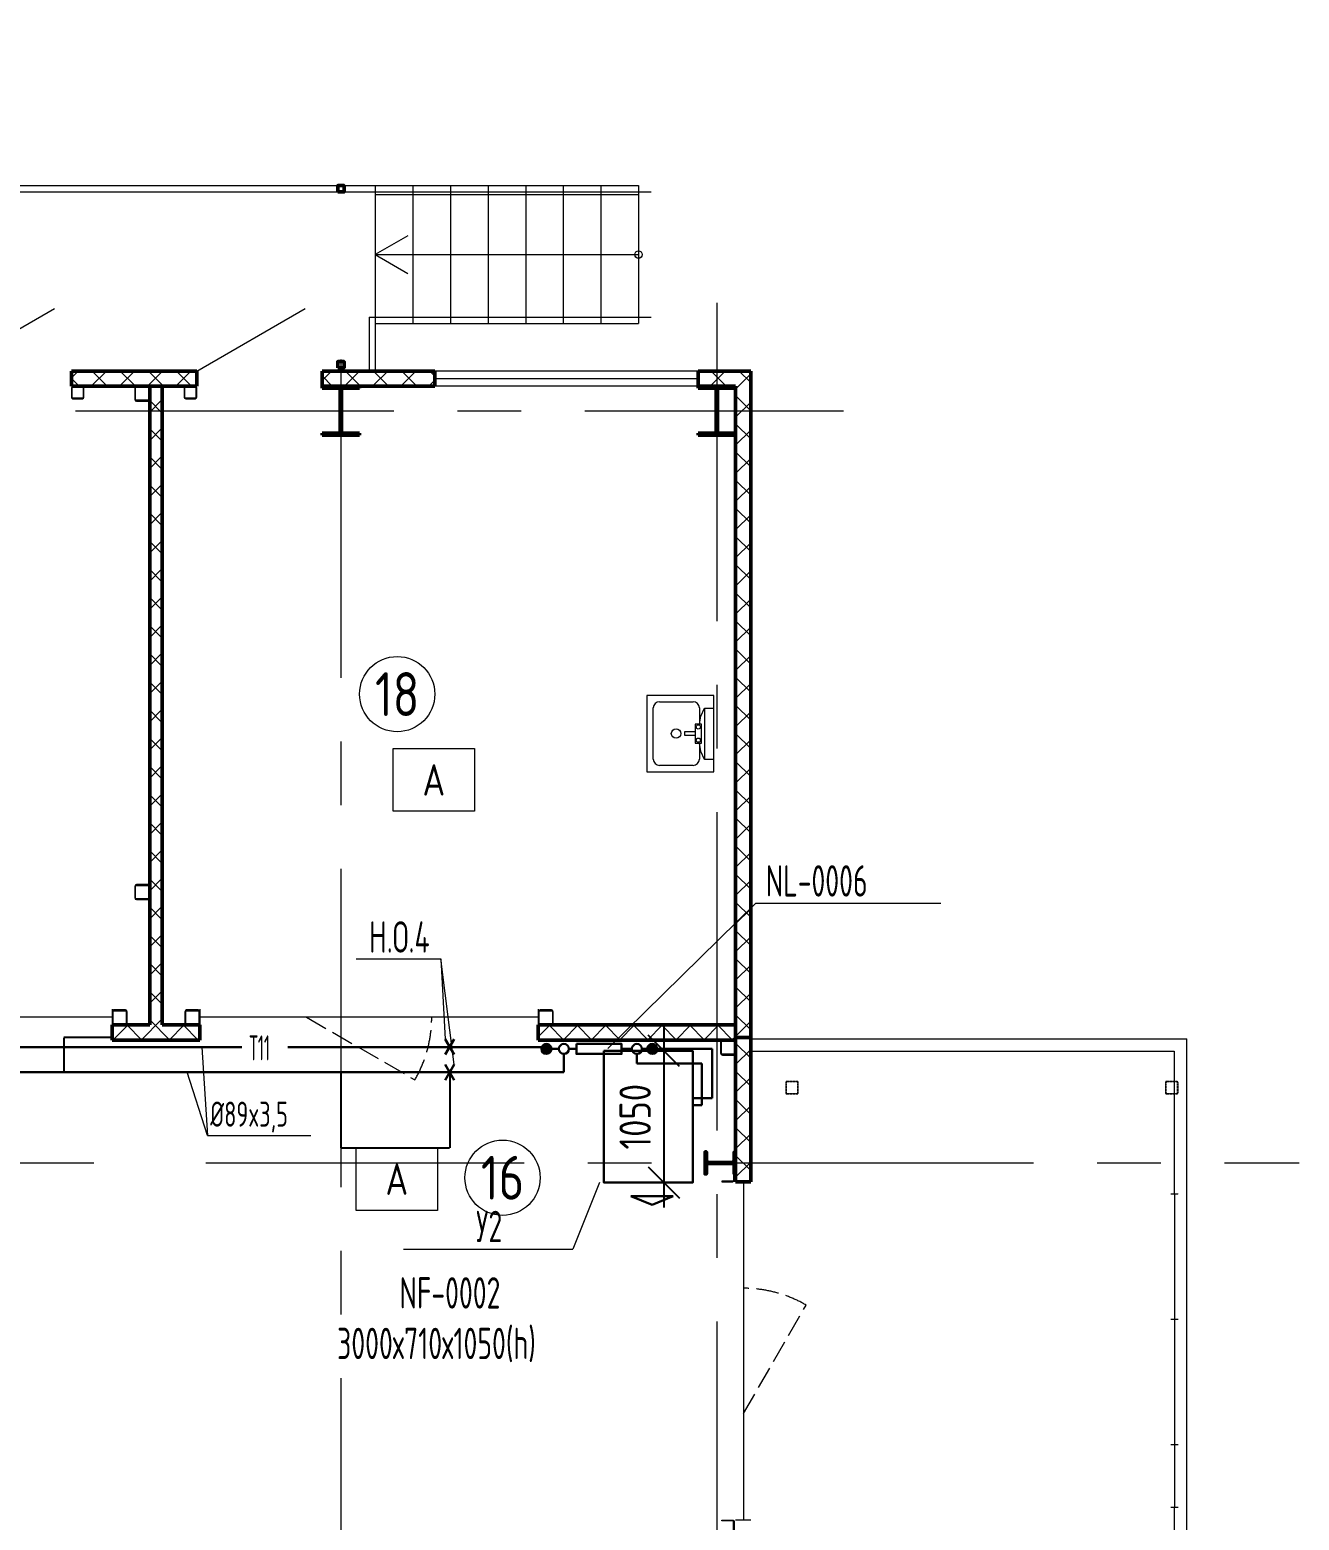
# Model space of a CAD drawing. Header units: millimetres. Extents: x -553547 to 230550, y -59438 to 214451.
# Drawn here: x 193883 to 204012, y -38687 to -26799 of the extents above; entities that cross this region are included whole.
import ezdxf
from ezdxf import colors
from ezdxf.entities.mleader import LeaderData, LeaderLine
from ezdxf.math import Vec2, Vec3

# ---------------------------------------------------------------- set-up
doc = ezdxf.new("R2010")
doc.units = ezdxf.units.MM
for name, pattern in [('GOST2.303 6', [12, 8, -1.5, 1, -1.5]), ('HIDDEN', [8, 6, -2]), ('осевая', [50.8, 31.75, -6.35, 6.35, -6.35])]:
    doc.linetypes.add(name, pattern=pattern)
for name, color, linetype, lineweight in [('0Оси', 252, 'GOST2.303 6', 13), ('_Оси', 252, 'Continuous', 9), ('АР_Двери', 250, 'Continuous', 9), ('АР_Окна', 160, 'Continuous', 20), ('АР_Площади', 250, 'Continuous', 20), ('АР_Размеры', 7, 'Continuous', 20), ('АР_Стены и перегородки', 154, 'Continuous', 50), ('АР_Тонкие', 7, 'Continuous', 0), ('АР_Штриховка', 7, 'Continuous', 20), ('ОВ текст', 7, 'Continuous', 15), ('радиаторы', 100, 'Continuous', 30), ('т1', 10, 'Continuous', 30), ('т2', 5, 'Continuous', 30)]:
    doc.layers.add(name, color=color, linetype=linetype, lineweight=lineweight)
doc.styles.add('GOST type A', font='GOST2304A.ttf')
doc.styles.get("Standard").update_dxf_attribs({"font": 'arial.ttf'})
doc.styles.add('ГОСТ', font='cs_gost2304.shx')
doc.styles.add('ГОСТ 2.304', font='CS_Gost2304.shx')
doc.linetypes.add('FENCELINE1', pattern='A,6.35,-2.54,[133,ltypeshp.shx,S=2.54,R=0,X=-2.54,Y=0],-2.54,25.4', length=36.83)
doc.dimstyles.new('ISO-25', dxfattribs={"dimtxt": 2.5, "dimasz": 2.5, "dimexe": 1.25, "dimexo": 0.625, "dimtad": 1, "dimtxsty": 'Standard', "dimcen": 2.5, "dimadec": 0, "dimazin": 0, "dimtfac": 1, "dimtmove": 0, "dimatfit": 3, "dimfxl": 1, "dimarcsym": 0})
doc.dimstyles.new('СПДС', dxfattribs={"dimscale": 100, "dimtxt": 2.5, "dimasz": 2.5, "dimexe": 2, "dimexo": 0.625, "dimgap": 1, "dimtad": 1, "dimdec": 0, "dimtxsty": 'ГОСТ 2.304', "dimblk": 'OBLIQUE', "dimblk1": 'OBLIQUE', "dimblk2": 'OBLIQUE', "dimcen": 2.5, "dimdle": 2, "dimadec": 0, "dimazin": 2, "dimtfac": 0.75, "dimtdec": 4, "dimtmove": 1, "dimatfit": 3, "dimfxl": 1, "dimtfill": 1, "dimtolj": 1, "dimarcsym": 1})
pattern_1 = [(45, (576097.71, -263289.88), (-112.2532, 112.2532), []), (135, (576097.71, -263289.88), (-112.2532, -112.2532), [])]

# ---------------------------------------------------------------- blocks, each defined once
blk = doc.blocks.new('*U312')
blk.add_lwpolyline([(3.5, 95), (3.5, -95, 0.4142136), (19.5, -111), (87.5, -111), (87.5, -122), (-87.5, -122), (-87.5, -111), (-19.5, -111, 0.4142136), (-3.5, -95), (-3.5, 95, 0.4142136), (-19.5, 111), (-87.5, 111), (-87.5, 122), (87.5, 122), (87.5, 111), (19.5, 111, 0.4142136)], format="xyb", close=True)
blk = doc.blocks.new('Несущая колонна')
at = {"color": 0, "linetype": 'ByBlock', "lineweight": -2, "extrusion": (0, 0, -1)}
for p, q in [((74798, 37252), (74798, 37267)), ((74798, 37267), (75098, 37267)), ((74798, 37252), (74929, 37252)), ((74942, 36905), (74942, 37239)), ((74954, 36905), (74954, 37239)), ((74967, 37252), (75098, 37252)), ((75098, 37252), (75098, 37267)), ((74798, 36877), (74798, 36892)), ((74798, 36892), (74929, 36892)), ((74798, 36877), (75098, 36877)), ((74967, 36892), (75098, 36892)), ((75098, 36877), (75098, 36892))]:
    blk.add_line(p, q, dxfattribs=at)
at = {"color": 18, "lineweight": 0, "true_color": 0x000000}
for points in [[(74948, 37267), (74948, 36877)], [(74954, 37072), (74942, 37072)]]:
    blk.add_lwpolyline(points, dxfattribs=at)
at = {"color": 0, "linetype": 'ByBlock', "lineweight": -2, "extrusion": (0, 0, -1)}
for centre, start, end in [((-74929, 37239), 90, 180), ((-74967, 37239), 360, 90), ((-74929, 36905), 180, 270), ((-74967, 36905), 270, 0)]:
    blk.add_arc(centre, 13, start, end, dxfattribs=at)
blk = doc.blocks.new('*U310')
blk.add_lwpolyline([(-27.4, 72.6), (-22.4, 72.6), (-22.4, -15.4, 0.4142136), (-15.4, -22.4), (72.6, -22.4), (72.6, -27.4), (-15.4, -27.4, -0.4142136), (-27.4, -15.4)], format="xyb", close=True)
blk = doc.blocks.new('*U309')
blk.add_lwpolyline([(-27.4, 72.6), (-22.4, 72.6), (-22.4, -15.4, 0.4142136), (-15.4, -22.4), (72.6, -22.4), (72.6, -27.4), (-15.4, -27.4, -0.4142136), (-27.4, -15.4)], format="xyb", close=True)
blk = doc.blocks.new('*U7')
h = blk.add_hatch(color=256)
h.dxf.hatch_style = 1
h.paths.add_polyline_path([(2402, 675), (2418, 617), (2427, 619), (2412, 677)])
h = blk.add_hatch(color=256)
h.dxf.hatch_style = 1
h.paths.add_polyline_path([(1919, 545), (1935, 487), (1944, 490), (1929, 548)])
h = blk.add_hatch(color=256)
h.dxf.hatch_style = 1
h.paths.add_polyline_path([(953, 287), (969, 229), (979, 231), (963, 289)])
h = blk.add_hatch(color=256)
h.dxf.hatch_style = 1
h.paths.add_polyline_path([(-13, 28), (3, -30), (13, -28), (-3, 30)])
blk.add_lwpolyline([(0, 0), (2415, 647)])
blk = doc.blocks.new('A$C62bef24c')
at = {"color": 252}
for points in [[(39560, 9550), (39640, 9550, 0.414214), (39650, 9560), (39650, 9640, 0.414214), (39640, 9650), (39560, 9650, 0.414214), (39550, 9640), (39550, 9560, 0.414214)], [(39560, 9554), (39640, 9554, 0.414214), (39646, 9560), (39646, 9640, 0.414214), (39640, 9646), (39560, 9646, 0.414214), (39554, 9640), (39554, 9560, 0.414214)], [(42590, 9550), (42670, 9550, 0.414214), (42680, 9560), (42680, 9640, 0.414214), (42670, 9650), (42590, 9650, 0.414214), (42580, 9640), (42580, 9560, 0.414214)], [(42590, 9554), (42670, 9554, 0.414214), (42676, 9560), (42676, 9640, 0.414214), (42670, 9646), (42590, 9646, 0.414214), (42584, 9640), (42584, 9560, 0.414214)]]:
    blk.add_lwpolyline(points, format="xyb", close=True, dxfattribs=at)
blk = doc.blocks.new('*D443')
at = {"layer": 'Defpoints', "color": 0, "lineweight": 30, "transparency": 16777216}
for p in [(194156, -34837), (194534, -34913), (194540, -34837)]:
    blk.add_point(p, dxfattribs=at)
at = {"layer": 'ОВ текст', "color": 0, "lineweight": -2, "transparency": 16777216}
for p, q in [((194539, -34837), (194155, -34837)), ((194533, -34913), (194155, -34913)), ((194156, -34911), (194156, -34840))]:
    blk.add_line(p, q, dxfattribs=at)
at = {"layer": 'ОВ текст', "color": 0, "lineweight": 30, "transparency": 16777216}
for points in [[(194156, -34840), (194156, -34840), (194156, -34837)], [(194156, -34911), (194156, -34911), (194156, -34913)]]:
    blk.add_solid(points, dxfattribs=at)
at = {"layer": 'ОВ текст', "color": 0, "lineweight": 15, "transparency": 16777216, "insert": (194155, -34875), "char_height": 2.5, "attachment_point": 5, "rotation": 90, "style": 'ГОСТ'}
blk.add_mtext('{\\H0.66667x;\\W0.8;80}', dxfattribs=at)
blk = doc.blocks.new('*D444')
at = {"layer": 'Defpoints', "color": 0, "lineweight": 30, "transparency": 16777216}
for p in [(194432, -34913), (194155, -35113), (194417, -35113)]:
    blk.add_point(p, dxfattribs=at)
at = {"layer": 'ОВ текст', "color": 0, "lineweight": -2, "transparency": 16777216}
for p, q in [((194431, -34913), (194153, -34913)), ((194155, -34916), (194155, -35111)), ((194416, -35113), (194153, -35113))]:
    blk.add_line(p, q, dxfattribs=at)
at = {"layer": 'ОВ текст', "color": 0, "lineweight": 30, "transparency": 16777216}
for points in [[(194154, -34916), (194155, -34916), (194155, -34913)], [(194154, -35111), (194155, -35111), (194155, -35113)]]:
    blk.add_solid(points, dxfattribs=at)
at = {"layer": 'ОВ текст', "color": 0, "lineweight": 15, "transparency": 16777216, "insert": (194153, -35013), "char_height": 2.5, "attachment_point": 5, "rotation": 90, "style": 'ГОСТ'}
blk.add_mtext('{\\H0.66667x;\\W0.8;200}', dxfattribs=at)
blk = doc.blocks.new('*D445')
at = {"layer": 'Defpoints', "color": 0, "lineweight": 30, "transparency": 16777216}
for p in [(196365, -35113), (197233, -35113), (197233, -35716)]:
    blk.add_point(p, dxfattribs=at)
at = {"layer": 'ОВ текст', "color": 0, "lineweight": -2, "transparency": 16777216}
for p, q in [((196365, -35114), (196365, -35717)), ((197233, -35114), (197233, -35717)), ((196367, -35716), (197231, -35716))]:
    blk.add_line(p, q, dxfattribs=at)
at = {"layer": 'ОВ текст', "color": 0, "lineweight": 30, "transparency": 16777216}
for points in [[(196367, -35715), (196367, -35716), (196365, -35716)], [(197231, -35715), (197231, -35716), (197233, -35716)]]:
    blk.add_solid(points, dxfattribs=at)
at = {"layer": 'ОВ текст', "color": 0, "lineweight": 15, "transparency": 16777216, "insert": (196799, -35714), "char_height": 2.5, "attachment_point": 5, "style": 'ГОСТ'}
blk.add_mtext('{\\H0.66667x;\\W0.8;870}', dxfattribs=at)
blk = doc.blocks.new('_Oblique')
at = {"color": 0, "linetype": 'ByBlock', "lineweight": -2}
blk.add_line((-0.5, -0.5), (0.5, 0.5), dxfattribs=at)
blk = doc.blocks.new('*D451')
at = {"layer": 'Defpoints', "color": 0, "lineweight": 30, "ltscale": 100, "transparency": 16777216}
for p in [(198943, -34944), (198818, -35994), (198943, -35994)]:
    blk.add_point(p, dxfattribs=at)
at = {"layer": 'ОВ текст', "color": 0, "lineweight": -2, "ltscale": 100, "transparency": 16777216}
for p, q in [((198943, -34744), (198943, -36194)), ((199006, -34944), (199143, -34944)), ((198881, -35994), (199143, -35994))]:
    blk.add_line(p, q, dxfattribs=at)
at = {"layer": 'ОВ текст', "color": 0, "lineweight": -2, "ltscale": 100, "transparency": 16777216, "xscale": 250, "yscale": 250, "zscale": 250}
for p, rotation in [((198943, -34944), 90), ((198943, -35994), 270)]:
    blk.add_blockref('_Oblique', p, dxfattribs=dict(at, rotation=rotation))
at = {"layer": 'ОВ текст', "color": 0, "lineweight": 15, "ltscale": 100, "transparency": 16777216, "insert": (198713, -35469), "char_height": 250, "attachment_point": 5, "rotation": 90, "style": 'ГОСТ 2.304', "bg_fill": 3, "box_fill_scale": 1.1, "bg_fill_color": 256, "bg_fill_true_color": 13158600, "bg_fill_transparency": 0}
blk.add_mtext('\\A1;1050', dxfattribs=at)
blk = doc.blocks.new('АР')
at = {"layer": 'АР_Штриховка', "lineweight": 13}
h = blk.add_hatch(dxfattribs=at)
h.set_pattern_fill('ANSI37', color=252, scale=50)
h.set_pattern_definition(pattern_1)
h.paths.add_polyline_path([(679723.9, -236593.9), (680348.9, -236593.9), (680348.9, -241689.1), (680048.9, -241689.1), (680048.9, -241809.1), (680748.9, -241809.1), (680748.9, -241689.1), (680448.9, -241689.1), (680448.9, -236593.9), (680723.9, -236593.7), (680723.9, -236473.9), (679723.9, -236473.9)])
h = blk.add_hatch(dxfattribs=at)
h.set_pattern_fill('ANSI37', color=252, scale=50)
h.set_pattern_definition(pattern_1)
h.paths.add_polyline_path([(681723.9, -236594.1), (682623.9, -236594.1), (682623.9, -236474.1), (681723.9, -236473.9)])
h = blk.add_hatch(dxfattribs=at)
h.set_pattern_fill('ANSI37', color=252, scale=50)
h.set_pattern_definition(pattern_1)
h.paths.add_polyline_path([(685143.9, -242939.1), (685143.9, -236474.1), (684723.9, -236474.1), (684723.9, -236594.1), (685023.9, -236594.1), (685023.9, -241689.1), (683448.9, -241689.1), (683448.9, -241809.1), (685023.9, -241809.1), (685023.9, -242939.1)])
at = {"color": 252, "linetype": 'Continuous', "ltscale": 0.5}
for p, q in [((679723.9, -236605.9), (679723.9, -236681.9)), ((679729.9, -236681.9), (679729.9, -236605.9)), ((679811.9, -236593.9), (679735.9, -236593.9)), ((679735.9, -236599.9), (679811.9, -236599.9)), ((679811.9, -236687.9), (679735.9, -236687.9)), ((679817.9, -236605.9), (679817.9, -236681.9)), ((679823.9, -236681.9), (679823.9, -236605.9)), ((680228.7, -236607.8), (680228.7, -236699)), ((680235.9, -236699), (680235.9, -236607.8)), ((680334.3, -236593.4), (680243.1, -236593.4)), ((680243.1, -236600.6), (680334.3, -236600.6)), ((680341.5, -236607.8), (680341.5, -236699)), ((680348.7, -236699), (680348.7, -236607.8)), ((680623.9, -236605.9), (680623.9, -236681.9)), ((680623.9, -236605.9), (680623.9, -236681.9)), ((680629.9, -236681.9), (680629.9, -236605.9)), ((680629.9, -236681.9), (680629.9, -236605.9)), ((680711.9, -236593.9), (680635.9, -236593.9)), ((680711.9, -236593.9), (680635.9, -236593.9)), ((680635.9, -236599.9), (680711.9, -236599.9)), ((680635.9, -236599.9), (680711.9, -236599.9)), ((680711.9, -236687.9), (680635.9, -236687.9)), ((680711.9, -236687.9), (680635.9, -236687.9)), ((680717.9, -236605.9), (680717.9, -236681.9)), ((680717.9, -236605.9), (680717.9, -236681.9)), ((680723.9, -236681.9), (680723.9, -236605.9)), ((680723.9, -236681.9), (680723.9, -236605.9)), ((679735.9, -236693.9), (679811.9, -236693.9)), ((680334.3, -236706.2), (680243.1, -236706.2)), ((680243.1, -236713.4), (680334.3, -236713.4)), ((680635.9, -236693.9), (680711.9, -236693.9)), ((680635.9, -236693.9), (680711.9, -236693.9)), ((680228.6, -240583.7), (680228.6, -240674.9)), ((680235.8, -240674.9), (680235.8, -240583.7)), ((680334.2, -240569.3), (680243, -240569.3)), ((680243, -240576.5), (680334.2, -240576.5)), ((680341.4, -240583.7), (680341.4, -240674.9)), ((680348.6, -240674.9), (680348.6, -240583.7)), ((680334.2, -240682.1), (680243, -240682.1)), ((680243, -240689.3), (680334.2, -240689.3)), ((680048.9, -241583.7), (680048.9, -241674.9)), ((680048.9, -241601.1), (680048.9, -241677.1)), ((680048.9, -241601.1), (680048.9, -241674.9)), ((680056.1, -241674.9), (680056.1, -241583.7)), ((680154.5, -241569.3), (680063.3, -241569.3)), ((680063.3, -241576.5), (680154.5, -241576.5)), ((680154.5, -241682.1), (680063.3, -241682.1)), ((680161.7, -241583.7), (680161.7, -241674.9)), ((680168.9, -241674.9), (680168.9, -241583.7)), ((680628.9, -241583.5), (680628.9, -241674.7)), ((680636.1, -241674.7), (680636.1, -241583.5)), ((680734.5, -241569.1), (680643.3, -241569.1)), ((680643.3, -241576.3), (680734.5, -241576.3)), ((680734.5, -241681.9), (680643.3, -241681.9)), ((680741.7, -241583.5), (680741.7, -241674.7)), ((680748.9, -241674.7), (680748.9, -241583.5)), ((683448.9, -241583.7), (683448.9, -241674.9)), ((683448.9, -241601.1), (683448.9, -241677.1)), ((683448.9, -241601.1), (683448.9, -241677.1)), ((683448.9, -241601.1), (683448.9, -241677.1)), ((683456.1, -241674.9), (683456.1, -241583.7)), ((683554.5, -241569.3), (683463.3, -241569.3)), ((683463.3, -241576.5), (683554.5, -241576.5)), ((683554.5, -241682.1), (683463.3, -241682.1)), ((683561.7, -241583.7), (683561.7, -241674.9)), ((683568.9, -241674.9), (683568.9, -241583.7)), ((680063.3, -241689.3), (680154.5, -241689.3)), ((680643.3, -241689.1), (680734.5, -241689.1)), ((680660.2, -241689.1), (680736.2, -241689.1)), ((680660.2, -241689.1), (680736.2, -241689.1)), ((683460.9, -241689.1), (683536.9, -241689.1)), ((683463.3, -241689.3), (683554.5, -241689.3)), ((684903.9, -241823.5), (684903.9, -241914.7)), ((684911.1, -241914.7), (684911.1, -241823.5)), ((685009.5, -241809.1), (684918.3, -241809.1)), ((684918.3, -241816.3), (685009.5, -241816.3)), ((685009.5, -241921.9), (684918.3, -241921.9)), ((685016.7, -241823.5), (685016.7, -241914.7)), ((685023.9, -241914.7), (685023.9, -241823.5)), ((684918.3, -241929.1), (685009.5, -241929.1))]:
    blk.add_line(p, q, dxfattribs=at)
at = {"color": 252, "linetype": 'ByBlock', "lineweight": 13}
for p, q in [((684848.8, -239059.8), (684315.6, -239059.8)), ((684315.6, -239059.8), (684315.6, -239669.1)), ((684848.8, -239669.1), (684848.8, -239059.8)), ((684366.4, -239568.3), (684366.4, -239160.5)), ((684416.4, -239110.5), (684684.5, -239110.5)), ((684734.5, -239160.5), (684734.5, -239288.3)), ((684747.2, -239224.8), (684776.8, -239161.3)), ((684776.8, -239161.3), (684848.8, -239161.3)), ((684776.8, -239161.3), (684776.8, -239571.8)), ((684751.4, -239288.3), (684700.7, -239288.3)), ((684700.7, -239288.3), (684700.7, -239440.6)), ((684734.5, -239288.3), (684747.2, -239224.8)), ((684751.4, -239440.6), (684751.4, -239288.3)), ((684700.7, -239351.7), (684616, -239351.7)), ((684616, -239351.7), (684616, -239377.1)), ((684616, -239377.1), (684700.7, -239377.1)), ((684700.7, -239440.6), (684751.4, -239440.6)), ((684747.2, -239508.3), (684734.5, -239440.6)), ((684734.5, -239440.6), (684734.5, -239568.3)), ((684776.8, -239571.8), (684747.2, -239508.3)), ((684684.5, -239618.3), (684416.4, -239618.3)), ((684848.8, -239571.8), (684776.8, -239571.8)), ((684315.6, -239669.1), (684848.8, -239669.1))]:
    blk.add_line(p, q, dxfattribs=at)
for centre, radius in [((684726.1, -239311.7), 17), ((684548.7, -239364.4), 38.1), ((684726.1, -239417.2), 17)]:
    blk.add_circle(centre, radius, dxfattribs=at)
at = {"color": 252, "linetype": 'Continuous', "ltscale": 0.5}
for centre, radius, start, end in [((679735.9, -236605.9), 12, 90, 180), ((679735.9, -236681.9), 12, 180, 270), ((679811.9, -236605.9), 12, 0, 90), ((679811.9, -236681.9), 12, 270, 0), ((680243.1, -236607.8), 14.4, 90, 180), ((680334.3, -236607.8), 14.4, 0, 90), ((680635.9, -236605.9), 12, 90, 180), ((680635.9, -236605.9), 12, 90, 180), ((680635.9, -236681.9), 12, 180, 270), ((680635.9, -236681.9), 12, 180, 270), ((680711.9, -236605.9), 12, 0, 90), ((680711.9, -236605.9), 12, 0, 90), ((680711.9, -236681.9), 12, 270, 0), ((680711.9, -236681.9), 12, 270, 0), ((680243.1, -236699), 14.4, 180, 270), ((680334.3, -236699), 14.4, 270, 0), ((680243, -240583.7), 14.4, 90, 180), ((680334.2, -240583.7), 14.4, 0, 90), ((680243, -240674.9), 14.4, 180, 270), ((680334.2, -240674.9), 14.4, 270, 0), ((680063.3, -241583.7), 14.4, 90, 180), ((680063.3, -241674.9), 14.4, 180, 270), ((680154.5, -241583.7), 14.4, 0, 90), ((680154.5, -241674.9), 14.4, 270, 0), ((680643.3, -241583.5), 14.4, 90, 180), ((680643.3, -241674.7), 14.4, 180, 270), ((680734.5, -241583.5), 14.4, 0, 90), ((680734.5, -241674.7), 14.4, 270, 0), ((683463.3, -241583.7), 14.4, 90, 180), ((683463.3, -241674.9), 14.4, 180, 270), ((683554.5, -241583.7), 14.4, 0, 90), ((683554.5, -241674.9), 14.4, 270, 0), ((684918.3, -241823.5), 14.4, 90, 180), ((684918.3, -241914.7), 14.4, 180, 270), ((685009.5, -241823.5), 14.4, 0, 90), ((685009.5, -241914.7), 14.4, 270, 0)]:
    blk.add_arc(centre, radius, start, end, dxfattribs=at)
at = {"color": 252, "linetype": 'Continuous', "ltscale": 0.5, "extrusion": (1.89478e-14, -7.84844e-15, -1)}
for centre, radius in [((-679735.9, -236605.9, 0), 6), ((-680243.1, -236607.8, 0), 7.2), ((-680635.9, -236605.9, 0), 6), ((-680635.9, -236605.9, 0), 6), ((-680243, -240583.7, 0), 7.2), ((-680063.3, -241583.7, 0), 7.2), ((-680643.3, -241583.5, 0), 7.2), ((-683463.3, -241583.7, 0), 7.2), ((-684918.3, -241823.5, 0), 7.2)]:
    blk.add_arc(centre, radius, 0, 90, dxfattribs=at)
at = {"color": 252, "linetype": 'Continuous', "ltscale": 0.5, "extrusion": (-1.89478e-14, -7.84844e-15, -1)}
for centre, radius in [((-679735.9, -236681.9, 0), 6), ((-680635.9, -236681.9, 0), 6), ((-680635.9, -236681.9, 0), 6), ((-680243, -240674.9, 0), 7.2), ((-680063.3, -241674.9, 0), 7.2), ((-680643.3, -241674.7, 0), 7.2), ((-683463.3, -241674.9, 0), 7.2)]:
    blk.add_arc(centre, radius, 270, 0, dxfattribs=at)
at = {"color": 252, "linetype": 'Continuous', "ltscale": 0.5, "extrusion": (-7.84844e-15, -1.89478e-14, -1)}
for centre, radius in [((-679811.9, -236605.9), 6), ((-680334.3, -236607.8), 7.2), ((-680711.9, -236605.9), 6), ((-680711.9, -236605.9), 6), ((-680334.2, -240583.7), 7.2), ((-680154.5, -241583.7), 7.2), ((-680734.5, -241583.5), 7.2), ((-683554.5, -241583.7), 7.2), ((-685009.5, -241823.5), 7.2)]:
    blk.add_arc(centre, radius, 90, 180, dxfattribs=at)
at = {"color": 252, "linetype": 'Continuous', "ltscale": 0.5, "extrusion": (7.84844e-15, -1.89478e-14, -1)}
for centre, radius in [((-679811.9, -236681.9, 0), 6), ((-680711.9, -236681.9, 0), 6), ((-680711.9, -236681.9, 0), 6), ((-680334.2, -240674.9, 0), 7.2), ((-680154.5, -241674.9, 0), 7.2), ((-680734.5, -241674.7, 0), 7.2), ((-683554.5, -241674.9, 0), 7.2)]:
    blk.add_arc(centre, radius, 180, 270, dxfattribs=at)
at = {"color": 252, "linetype": 'Continuous', "ltscale": 0.5, "extrusion": (1.89478e-14, 7.84844e-15, -1)}
for centre in [(-680243.1, -236699, 0), (-684918.3, -241914.7, 0)]:
    blk.add_arc(centre, 7.2, 270, 0, dxfattribs=at)
at = {"color": 252, "linetype": 'Continuous', "ltscale": 0.5, "extrusion": (-7.84844e-15, 1.89478e-14, -1)}
for centre in [(-680334.3, -236699, 0), (-685009.5, -241914.7, 0)]:
    blk.add_arc(centre, 7.2, 180, 270, dxfattribs=at)
at = {"color": 252, "linetype": 'ByBlock', "lineweight": 13}
for centre, start, end in [((684416.4, -239160.5), 90, 180), ((684684.5, -239160.5), 0, 90), ((684416.4, -239568.3), 180, 270), ((684684.5, -239568.3), 270, 0)]:
    blk.add_arc(centre, 50, start, end, dxfattribs=at)
at = {"layer": '_Оси', "color": 252, "linetype": 'осевая', "ltscale": 80}
for p, q in [((684873.9, -235927.5), (684873.9, -259400.3)), ((681873.9, -236379.5), (681873.9, -246141.2)), ((647244.1, -236789.1), (685885.7, -236789.1)), ((638234.9, -242789.1), (679902.5, -242789.1)), ((680796.4, -242789.1), (689520.9, -242789.1))]:
    blk.add_line(p, q, dxfattribs=at)
at = {"layer": 'АР_Двери', "color": 252}
for p, q in [((678723.9, -236473.9), (679589.9, -235973.9)), ((680723.9, -236473.9), (681589.9, -235973.9)), ((680048.9, -241564.1), (680048.9, -241689.1)), ((680748.9, -241564.1), (680748.9, -241689.1)), ((683448.9, -241564.1), (683448.9, -241689.1)), ((680048.9, -241626.6), (677348.9, -241626.6)), ((683448.9, -241626.6), (680748.9, -241626.6)), ((685143.9, -242939.1), (685023.9, -242939.1)), ((685086.4, -242939.1), (685086.4, -245639.1)), ((685143.9, -245639.1), (685023.9, -245639.1))]:
    blk.add_line(p, q, dxfattribs=at)
at = {"layer": 'АР_Двери', "color": 252, "linetype": 'HIDDEN', "ltscale": 30}
for p, q in [((681598.9, -241626.6), (682464.9, -242126.6)), ((685086.4, -244789.1), (685586.4, -243923))]:
    blk.add_line(p, q, dxfattribs=at)
for centre, start, end in [((681598.9, -241626.6), 330, 0), ((685086.4, -244789.1), 60, 90)]:
    blk.add_arc(centre, 1000, start, end, dxfattribs=at)
at = {"layer": 'АР_Окна', "color": 252}
for p, q in [((684723.9, -236474.1), (682623.9, -236474.1)), ((684723.9, -236534.1), (682623.9, -236534.1)), ((684723.9, -236594.1), (682623.9, -236594.1))]:
    blk.add_line(p, q, dxfattribs=at)
at = {"layer": 'АР_Площади', "color": 252}
for centre in [(682323.4, -239050), (683164, -242907.5)]:
    blk.add_circle(centre, 300, dxfattribs=at)
at = {"layer": 'АР_Стены и перегородки', "color": 252}
for p, q in [((679723.9, -236473.9), (680723.9, -236473.7)), ((679723.9, -236473.9), (679723.9, -236593.9)), ((680723.9, -236473.7), (680723.9, -236593.7)), ((681723.9, -236473.9), (681723.9, -236593.9)), ((681723.9, -236474.1), (682623.9, -236474.1)), ((682623.9, -236594.1), (682623.9, -236474.1)), ((684723.9, -236474.1), (685143.9, -236474.1)), ((684723.9, -236594.1), (684723.9, -236474.1)), ((685143.9, -242939.1), (685143.9, -236474.1)), ((679723.9, -236593.9), (680723.9, -236593.9)), ((680348.9, -236593.9), (680348.9, -241689.1)), ((680448.9, -236593.9), (680448.9, -241689.1)), ((681723.9, -236594.1), (682623.9, -236594.1)), ((685023.9, -242939.1), (685023.9, -236594.1)), ((680048.9, -241689.1), (680348.9, -241689.1)), ((680048.9, -241689.1), (680048.9, -241809.1)), ((680448.9, -241689.1), (680748.9, -241689.1)), ((680748.9, -241689.1), (680748.9, -241809.1)), ((683448.9, -241689.1), (685023.9, -241689.1)), ((683448.9, -241689.1), (683448.9, -241809.1)), ((680048.9, -241809.1), (680748.9, -241809.1)), ((683448.9, -241809.1), (685023.9, -241809.1)), ((685143.9, -242939.1), (685023.9, -242939.1))]:
    blk.add_line(p, q, dxfattribs=at)
for points in [[(681848.9, -235043.9), (681848.9, -234993.9), (681898.9, -234993.9), (681898.9, -235043.9)], [(681848.9, -236446.8), (681848.9, -236396.8), (681898.9, -236396.8), (681898.9, -236446.8)]]:
    blk.add_lwpolyline(points, close=True, dxfattribs=at)
blk.add_lwpolyline([(685023.9, -241789.1), (685143.9, -241789.1)], dxfattribs=at)
at = {"layer": 'АР_Тонкие', "color": 252, "ltscale": 0.1}
for p, q in [((673873.9, -234993.9), (684248.9, -234993.9)), ((682148.9, -234993.9), (682148.9, -236474)), ((682148.9, -234993.9), (682148.9, -236043.9)), ((682448.9, -234993.9), (682448.9, -236093.9)), ((682748.9, -234993.9), (682748.9, -236093.9)), ((683048.9, -234993.9), (683048.9, -236093.9)), ((683348.9, -234993.9), (683348.9, -236093.9)), ((683648.9, -234993.9), (683648.9, -236093.9)), ((683948.9, -234993.9), (683948.9, -236093.9)), ((684248.9, -234993.9), (684248.9, -236093.9)), ((682148.9, -235064.1), (684248.9, -235064.1)), ((682148.9, -236093.9), (684248.9, -236093.9)), ((688623.9, -255189.1), (688623.9, -241799.1))]:
    blk.add_line(p, q, dxfattribs=at)
at = {"layer": 'АР_Тонкие', "color": 252, "linetype": 'FENCELINE1', "ltscale": 13}
for p, q in [((673934.2, -235043.9), (684348.9, -235043.9)), ((682098.9, -236043.9), (682098.9, -236474)), ((682098.9, -236043.9), (684348.9, -236043.9)), ((685143.9, -241899.1), (688523.9, -241899.1)), ((688523.9, -241899.1), (688523.9, -243031.5)), ((688523.9, -245540.6), (688523.9, -255084.5))]:
    blk.add_line(p, q, dxfattribs=at)
at = {"layer": 'АР_Тонкие', "color": 252}
for p, q in [((682408.7, -235393.9), (682148.9, -235543.9)), ((682148.9, -235543.9), (682408.7, -235693.9)), ((685143.9, -241799.1), (688623.9, -241799.1))]:
    blk.add_line(p, q, dxfattribs=at)
blk.add_lwpolyline([(682148.9, -235543.9), (684248.9, -235543.9)], dxfattribs=at)
blk.add_circle((684248.9, -235543.9), 30, dxfattribs=at)
at = {"color": 252, "xscale": -1}
blk.add_blockref('*U310', (684985.5, -242911.7), dxfattribs=at)
at = {"color": 252, "rotation": 180}
blk.add_blockref('*U309', (684985.5, -245666.5), dxfattribs=at)
at = {"layer": '0Оси', "color": 252}
blk.add_blockref('A$C62bef24c', (645873.9, -251789.1), dxfattribs=at)
at = {"layer": 'АР_Стены и перегородки', "color": 252}
for p in [(606925.8, -273861.3), (609925.8, -273861.3)]:
    blk.add_blockref('Несущая колонна', p, dxfattribs=at)
at = {"layer": 'АР_Стены и перегородки', "color": 252, "rotation": 270}
blk.add_blockref('*U312', (684901.9, -242789.1), dxfattribs=at)
at = {"layer": 'АР_Тонкие', "color": 252, "rotation": 255}
blk.add_blockref('*U7', (688525.5, -243036.3), dxfattribs=at)
at = {"layer": 'АР_Площади', "color": 252, "char_height": 350, "width": 908.93, "attachment_point": 5, "style": 'GOST type A'}
for s, insert in [('18', (682323.4, -239050)), ('16', (683164, -242907.5))]:
    blk.add_mtext(s, dxfattribs=dict(at, insert=insert))
at = {"layer": 'АР_Площади', "color": 252, "char_height": 250, "width": 400, "attachment_point": 5, "style": 'GOST type A', "bg_fill": 16, "box_fill_scale": 1.5, "bg_fill_color": 256, "bg_fill_transparency": 0}
for insert in [(682615.7, -239734.5), (682320.5, -242919.3)]:
    blk.add_mtext('А', dxfattribs=dict(at, insert=insert))
at = {"color": 252}
ml = blk.add_multileader_mtext('Standard', dxfattribs=at)
ml.set_content('0,000', color=252, style='GOST type A')
ml.set_leader_properties(color=256)
ml.build(insert=Vec2(0, 0))
ml.multileader.update_dxf_attribs({"has_dogleg": 0, "has_text_frame": 1, "text_left_attachment_type": 7, "text_right_attachment_type": 6, "dogleg_length": 0, "arrow_head_size": 200})
ctx = ml.context
ctx.base_point, ctx.char_height, ctx.arrow_head_size, ctx.landing_gap_size, ctx.plane_origin = Vec3(683757.5, -246454.6), 250, 200, 50, Vec3(-479846.5, -243730.6)
ctx.left_attachment, ctx.right_attachment = 7, 6
notes = []
notes.append((ctx, [(0, (0, 0, 0), (0, 0), (1, 0), 1, [])]))
ctx.mtext.insert, ctx.mtext.flow_direction = Vec3(683807.5, -246167), 5
for ctx, leaders in notes:
    for number, flags, end, landing, length, lines in leaders:
        leader = LeaderData()
        leader.index, (leader.has_last_leader_line, leader.has_dogleg_vector, leader.attachment_direction) = number, flags
        leader.last_leader_point, leader.dogleg_vector, leader.dogleg_length = Vec3(end), Vec3(landing), length
        for number, points, colour, breaks in lines:
            line = LeaderLine()
            line.index, line.vertices, line.color, line.breaks = number, Vec3.list(points), colors.encode_raw_color(colour), breaks
            leader.lines.append(line)
        ctx.leaders.append(leader)

msp = doc.modelspace()

# ---------------------------------------------------------------- hatches: boundary and pattern name
at = {"layer": 'т1'}
h = msp.add_hatch(color=256, dxfattribs=at)
h.dxf.hatch_style = 1
h.paths.add_polyline_path([(197964.78, -34928.138, 1), (198044.78, -34928.138, 1)])
h = msp.add_hatch(color=256, dxfattribs=at)
h.dxf.hatch_style = 1
h.paths.add_polyline_path([(198889.327, -34928.138, 1), (198809.327, -34928.138, 1)])

# ---------------------------------------------------------------- linework, layer by layer
at = {"layer": 'ОВ текст'}
for p, q in [((199675.589, -33764.313), (198494.794, -34925.473)), ((199675.589, -33764.313), (201151.502, -33764.313)), ((196487.277, -34209.788), (197162.277, -34209.788)), ((197268.318, -35051.672), (197162.277, -34209.788)), ((197162.277, -34209.788), (197196.946, -34849.294)), ((195254.367, -34913.144), (195301.268, -35619.651)), ((195301.268, -35619.651), (195138.446, -35113.144)), ((195301.268, -35619.651), (196124.38, -35619.651))]:
    msp.add_line(p, q, dxfattribs=at)
at = {"layer": 'ОВ текст', "linetype": 'Continuous', "lineweight": 13}
for p in [(198429.38, -35994.499), (196865.027, -36526.38)]:
    msp.add_line(p, (198215.027, -36526.38), dxfattribs=at)
at = {"layer": 'радиаторы', "color": 6}
for p, q in [((198677.729, -36102.495), (199017.729, -36102.495)), ((198847.729, -36172.495), (198677.729, -36102.495)), ((198847.729, -36172.495), (199017.729, -36102.495))]:
    msp.add_line(p, q, dxfattribs=at)
msp.add_lwpolyline([(198244.78, -34888.138), (198604.78, -34888.138), (198604.78, -34968.138), (198244.78, -34968.138)], close=True, dxfattribs=at)
msp.add_lwpolyline([(198463.236, -34944.499), (199173.236, -34944.499), (199173.236, -35994.499), (198463.236, -35994.499), (198463.236, -34944.499)], dxfattribs=at)
at = {"layer": 'т1'}
for p, q in [((195574.755, -34913.144), (192089.697, -34913.144)), ((197967.697, -34913.144), (195940.753, -34913.144)), ((197196.946, -34849.294), (197268.318, -34973.908)), ((197268.318, -34849.294), (197196.946, -34973.908)), ((198004.78, -34928.138), (198104.78, -34928.138)), ((198849.327, -34928.138), (199327.742, -34928.138)), ((199327.742, -34928.138), (199327.742, -35320.294)), ((197196.946, -35051.672), (197268.318, -35176.287)), ((197268.318, -35051.672), (197196.946, -35176.287)), ((199174.293, -35320.294), (199327.742, -35320.294))]:
    msp.add_line(p, q, dxfattribs=at)
for centre in [(198004.78, -34928.138), (198849.327, -34928.138)]:
    msp.add_circle(centre, 40, dxfattribs=at)
at = {"layer": 'т2'}
for p, q in [((198184.78, -34928.138), (198244.78, -34928.138)), ((198604.78, -34928.138), (198687.054, -34928.138)), ((198767.054, -34928.138), (198849.327, -34928.138)), ((198144.78, -34968.138), (198144.78, -35113.144)), ((198727.054, -34968.138), (198727.054, -35045.51)), ((198727.054, -35045.51), (199245.418, -35045.51)), ((199245.418, -35045.51), (199245.418, -35378.071)), ((198144.78, -35113.144), (193683.252, -35113.144)), ((199173.236, -35378.071), (199245.418, -35378.071))]:
    msp.add_line(p, q, dxfattribs=at)
for centre in [(198144.78, -34928.138), (198727.054, -34928.138)]:
    msp.add_circle(centre, 40, dxfattribs=at)

# ---------------------------------------------------------------- block references
at = {"layer": 'АР_Размеры', "color": 18, "true_color": 0x000000}
msp.add_blockref('АР', (-485509.064, 206951.83), dxfattribs=at)

# ---------------------------------------------------------------- texts
at = {"layer": 'ОВ текст', "linetype": 'Continuous', "style": 'ГОСТ 2.304', "width": 0.8}
msp.add_text('3000х710х1050(h)', height=250, dxfattribs=at).set_placement((196334.802, -37402.35))
at = {"layer": 'ОВ текст', "linetype": 'Continuous', "lineweight": 13, "width": 7852.99712, "attachment_point": 4, "line_spacing_factor": 0.84, "style": 'ГОСТ'}
for s, insert, char_height in [('{\\W0.8;NL-0006}', (199755.646, -33587.969), 250), ('{\\W0.8;Н.О.4}', (196588.669, -34035.099), 250), ('{\\W0.6;Т11}', (195634.266, -34919.673), 200), ('{\\W0.8;%%C89x3,5}', (195322, -35471.747), 200), ('{\\W0.8;У2}', (197444.127, -36344.286), 250), ('{\\W0.8;NF-0002}', (196832.821, -36874.278), 250)]:
    msp.add_mtext(s, dxfattribs=dict(at, insert=insert, char_height=char_height))

# ---------------------------------------------------------------- dimensions: what is measured, and where the dimension line sits
at = {"layer": 'ОВ текст', "lineweight": 15}
for base, p1, p2, text, picture, middle in [((194154.737, -35113.144), (194431.584, -34913.144), (194416.535, -35113.144), '{\\H0.66667x;\\W0.8;<>}', '*D444', (194153.214, -35013.144)), ((194155.987, -34837.244), (194533.876, -34913.144), (194539.802, -34837.244), '{\\H0.66667x;\\W0.8;80}', '*D443', (194154.529, -34875.194))]:
    dim = msp.add_linear_dim(base=base, p1=p1, p2=p2, angle=90, text=text, dimstyle='ISO-25', override={"dimtxsty": 'ГОСТ'}, dxfattribs=at)
    dim.commit()
    dim.dimension.update_dxf_attribs({"geometry": picture, "text_midpoint": middle})
dim = msp.add_linear_dim(base=(197233.11, -35715.833), p1=(196364.802, -35113.144), p2=(197233.11, -35113.144), text='{\\H0.66667x;\\W0.8;870}', dimstyle='ISO-25', override={"dimtxsty": 'ГОСТ'}, dxfattribs=at)
dim.commit()
dim.dimension.update_dxf_attribs({"geometry": '*D445', "text_midpoint": (196798.956, -35714.375)})

# ---------------------------------------------------------------- next in the draw order: dimensions: what is measured, and where the dimension line sits
at = {"layer": 'ОВ текст', "color": 7, "lineweight": 15, "ltscale": 100}
dim = msp.add_linear_dim(base=(198943.181, -35994.499), p1=(198943.181, -34944.499), p2=(198818.236, -35994.499), angle=90, dimstyle='СПДС', dxfattribs=at)
dim.commit()
dim.dimension.update_dxf_attribs({"geometry": '*D451', "text_midpoint": (198713.003, -35469.499)})

doc.saveas('drawing.dxf')
